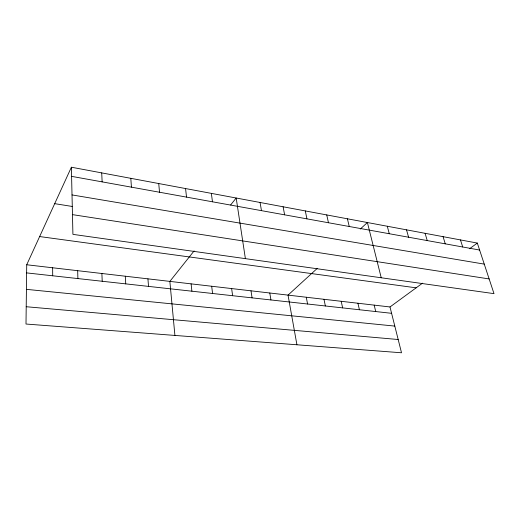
<?xml version="1.0" encoding="UTF-8"?>
<svg xmlns="http://www.w3.org/2000/svg" width="520" height="520" viewBox="0 0 520 520"><rect width="100%" height="100%" fill="white"/><g stroke="black" fill="none" stroke-linecap="round" stroke-linejoin="round"><path stroke-width="0.78" d="M71.383 167.219L72.917 234.358L494 293.644L477.315 243.067L71.383 167.219L26.721 264.764L26 324.031L401.518 352.781L390 306.963L422.513 283.173M194.097 250.913L169.858 281.392L174.915 335.433M230.633 204.978L236.178 198.01L245.388 258.642M317.337 268.32L288.028 295.12L296.92 344.773M360.262 229.06L367.406 222.528L381.231 277.771M469.541 248.749L477.315 243.067M26.208 306.728L398.177 339.508M26.422 289.354L394.803 326.092M26.624 272.896L391.593 313.313M26.721 264.764L390 306.963M39.637 236.555L416.15 287.827M72.469 214.63L489.151 278.941M54.698 203.658L72.254 206.459M72.014 194.922L484.257 264.121M71.591 176.358L479.615 250.042M460.466 239.915L462.716 246.987M443.072 236.665L445.263 243.834M425.1 233.311L427.226 240.578M406.517 229.84L408.577 237.211M387.296 226.245L389.279 233.727M374.185 305.13L375.732 311.552M347.418 218.797L349.238 226.499M357.929 303.238L359.418 309.751M326.736 214.929L328.458 222.742M341.204 301.294L342.635 307.892M323.993 299.299L325.364 305.975M305.312 210.925L306.93 218.855M306.274 297.239L307.574 304.005M283.108 206.778L284.615 214.825M260.078 202.475L261.463 210.645M269.783 293L270.94 299.949M250.998 290.817L252.07 297.863M231.634 288.567L232.629 295.711M211.354 193.375L212.472 201.799M211.679 286.253L212.576 293.488M185.562 188.552L186.524 197.113M191.094 283.861L191.9 291.2M158.73 183.541L159.53 192.238M147.934 278.844L148.519 286.397M130.806 178.321L131.423 187.161M125.288 276.218L125.749 283.875M101.712 172.887L102.135 181.877M101.881 273.494L102.219 281.268M77.681 270.686L77.883 278.577M52.643 267.774L52.702 275.788"/></g></svg>
